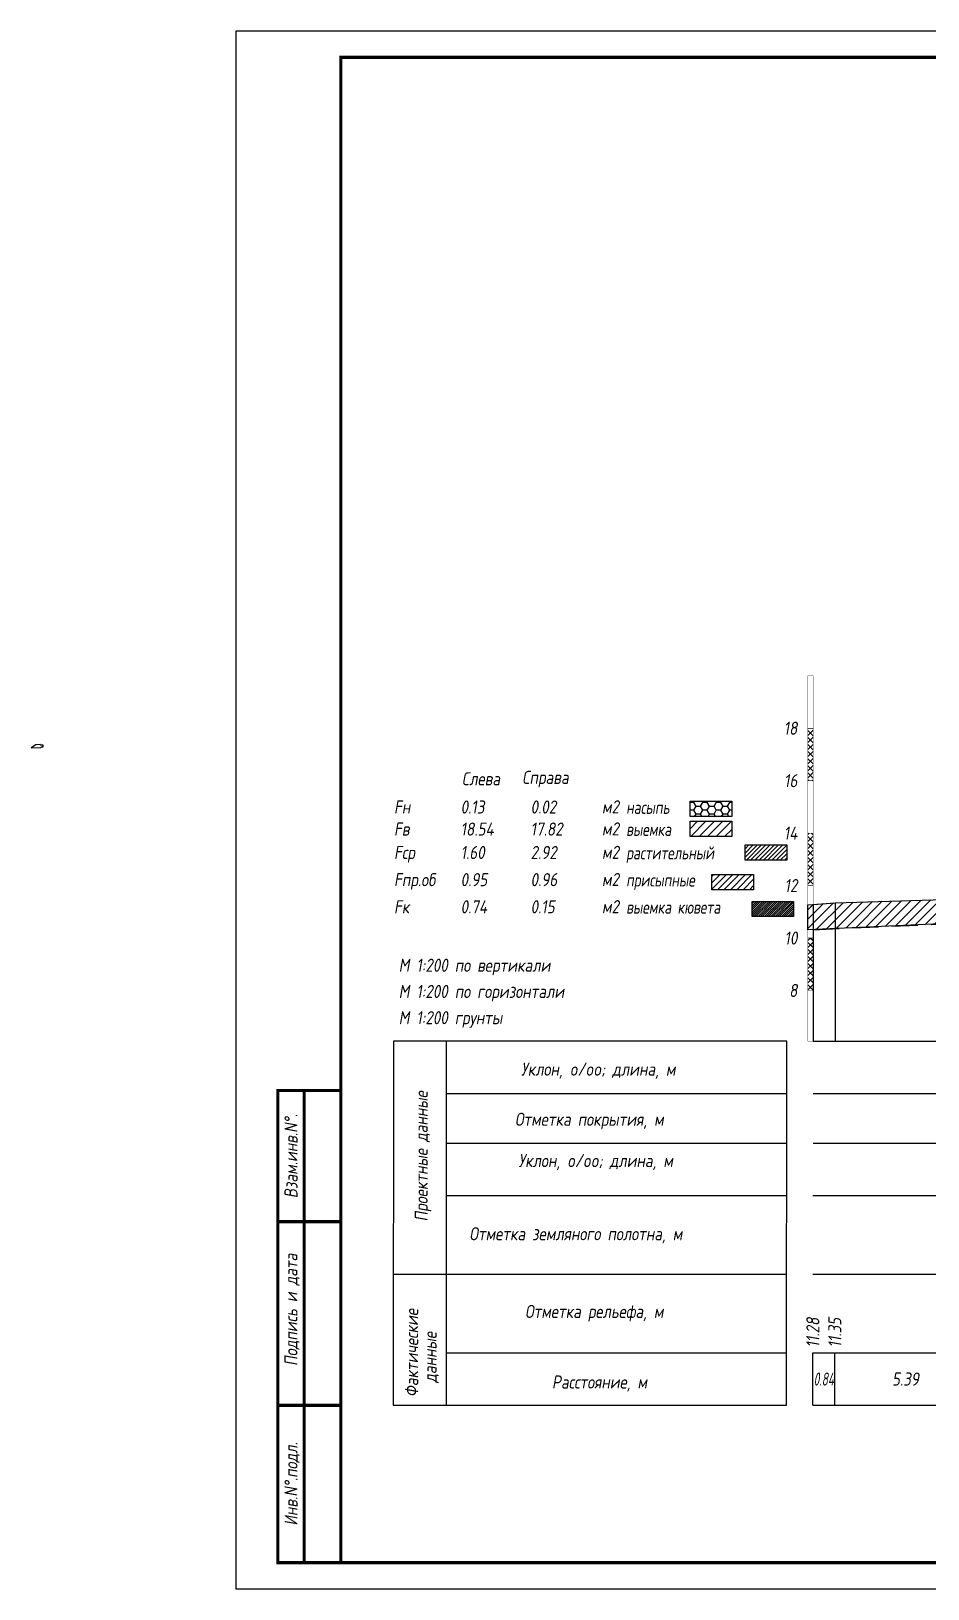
# Model space of a CAD drawing. Extents: x -717 to 1451, y -133302 to 233.
# Drawn here: x -69.1 to 101.9, y -105058.4 to -104761.4 of the extents above; entities that cross this region are included whole.
import ezdxf
from ezdxf.enums import TextEntityAlignment as Align

# ---------------------------------------------------------------- set-up
doc = ezdxf.new("R2010")
doc.units = 0
doc.linetypes.add('штриховая', pattern=[0.75, 0.5, -0.25])
for name, color, linetype in [('Зарамочное оформление', 7, 'Continuous'), ('Интерполированный поперечник', 2, 'Continuous'), ('Код_510', 7, 'Continuous'), ('Линейка абсолютных высот', 7, 'Continuous'), ('Объем выемки', 7, 'Continuous'), ('Объем кюветов', 7, 'Continuous'), ('Объем насыпи', 7, 'Continuous'), ('Объем присыпных обочин', 7, 'Continuous'), ('Объем срезки растительного слоя', 7, 'Continuous'), ('Объём_2650', 7, 'Continuous'), ('Таблица', 7, 'Continuous'), ('Черный поперечник', 3, 'Continuous')]:
    doc.layers.add(name, color=color, linetype=linetype)
for name, color, linetype, true_color in [('Контур_2570', 7, 'Continuous', 0x80ff00), ('Объём_2563', 7, 'Continuous', 0xff8000), ('Объём_2570', 7, 'Continuous', 0x80ff00), ('Объём_2600', 7, 'Continuous', 0x808000), ('Объём_2620', 2, 'Continuous', 0xffff00)]:
    doc.layers.add(name, color=color, linetype=linetype, true_color=true_color)
doc.styles.add('М', font='romand.shx', dxfattribs={"width": 0.8, "oblique": 10, "height": 2.5})
pattern_1 = [(45.0000013, (0, 0), (-0.6735192404, 0.673519211), []), (135.0000003, (0, 0), (-0.673519222, -0.67351923), [])]

# ---------------------------------------------------------------- blocks, each defined once
blk = doc.blocks.new('условные обозначения')
at = {"layer": 'Объём_2563'}
h = blk.add_hatch(dxfattribs=at)
h.set_pattern_fill('ANSI31', color=256, scale=0.3)
h.set_pattern_definition([(45, (-34.5, -100.5), (-0.673519, 0.673519), [])])
h.paths.add_polyline_path([(18.26, 7.53), (27.08, 7.53), (27.08, 4.62), (18.26, 4.62)])
at = {"layer": 'Объём_2570'}
h = blk.add_hatch(dxfattribs=at)
h.set_pattern_fill('ANSI31', color=3, scale=0.2)
h.set_pattern_definition([(45, (-32.9034, -100.5), (-0.4490128, 0.4490128), [])])
h.paths.add_polyline_path([(25.29, 13.16), (34.12, 13.16), (34.12, 10.25), (25.29, 10.25)])
at = {"layer": 'Объём_2600'}
h = blk.add_hatch(dxfattribs=at)
h.set_pattern_fill('ANSI31', color=6, scale=0.4)
h.set_pattern_definition([(45, (-34.5, -100.5), (-0.898026, 0.898026), [])])
h.paths.add_polyline_path([(13.63, 17.67), (22.46, 17.67), (22.46, 14.76), (13.63, 14.76)])
at = {"layer": 'Объём_2620'}
h = blk.add_hatch(dxfattribs=at)
h.set_pattern_fill('ANSI31', color=2, scale=0.1)
h.set_pattern_definition([(45, (-33.755, -100.5), (-0.2245064, 0.2245064), [])])
h.paths.add_polyline_path([(26.75, 2.41), (35.57, 2.41), (35.57, -0.5), (26.75, -0.5)])
at = {"layer": 'Объём_2650'}
h = blk.add_hatch(dxfattribs=at)
h.set_pattern_fill('HONEY', color=5, scale=0.3)
h.set_pattern_definition([(0, (-34.5, -100.5), (1.42875, 0.824889), [0.9525, -1.905]), (120, (-34.5, -100.5), (-1.42875, 0.824889), [0.9525, -1.905]), (60, (-34.5, -100.5), (3e-09, 1.6497784), [-1.905, 0.9525])])
h.paths.add_polyline_path([(13.63, 21.49), (22.46, 21.49), (22.46, 18.58), (13.63, 18.58)])
at = {"layer": 'Объём_2563'}
blk.add_lwpolyline([(18.26, 7.53), (27.08, 7.53), (27.08, 4.62), (18.26, 4.62)], close=True, dxfattribs=at)
at = {"layer": 'Объём_2620', "color": 2}
blk.add_lwpolyline([(26.75, 2.41), (35.57, 2.41), (35.57, -0.5), (26.75, -0.5)], close=True, dxfattribs=at)
at = {"layer": 'Объём_2650', "color": 5}
blk.add_lwpolyline([(13.63, 21.49), (22.46, 21.49), (22.46, 18.58), (13.63, 18.58)], close=True, dxfattribs=at)
at = {"layer": 'Объём_2650', "color": 6}
blk.add_lwpolyline([(13.63, 17.67), (22.46, 17.67), (22.46, 14.76), (13.63, 14.76)], close=True, dxfattribs=at)
at = {"layer": 'Объём_2650', "color": 3}
blk.add_lwpolyline([(25.29, 13.16), (34.12, 13.16), (34.12, 10.25), (25.29, 10.25)], close=True, dxfattribs=at)
at = {"layer": 'Объем насыпи', "color": 1, "style": 'М', "oblique": 10, "width": 0.8}
for s, p in [('насыпь', (0.09, 19.09)), ('выемка', (0.09, 14.89)), ('растительный', (0.09, 10.42)), ('присыпные', (0.09, 5.24)), ('выемка кювета', (0.09, 0.06))]:
    blk.add_text(s, height=2.5, dxfattribs=at).set_placement(p)

msp = doc.modelspace()

# ---------------------------------------------------------------- hatches: boundary and pattern name
at = {"layer": 'Линейка абсолютных высот'}
h = msp.add_hatch(dxfattribs=at)
h.set_pattern_fill('ANSI37', scale=0.3, style=0)
h.set_pattern_definition(pattern_1)
h.paths.add_polyline_path([(80, -104904.332), (80, -104894.332), (79, -104894.332), (79, -104904.332)])
h = msp.add_hatch(dxfattribs=at)
h.set_pattern_fill('ANSI37', scale=0.3, style=0)
h.set_pattern_definition(pattern_1)
h.paths.add_polyline_path([(80, -104924.332), (80, -104914.332), (79, -104914.332), (79, -104924.332)])
h = msp.add_hatch(dxfattribs=at)
h.set_pattern_fill('ANSI37', scale=0.3, style=0)
h.set_pattern_definition(pattern_1)
h.paths.add_polyline_path([(80, -104944.332), (80, -104934.332), (79, -104934.332), (79, -104944.332)])
at = {"layer": 'Объём_2600'}
h = msp.add_hatch(dxfattribs=at)
h.set_pattern_fill('ANSI31', color=6, scale=0.4)
h.paths.add_polyline_path([(114.345, -104930.148), (112.656, -104931.274), (79, -104932.801), (79, -104928.002), (84.19, -104927.59), (111.15, -104926.815), (112.125, -104928.011), (114.011, -104930.152)])

# ---------------------------------------------------------------- linework, layer by layer
at = {"layer": 'Интерполированный поперечник', "linetype": 'штриховая', "ltscale": 10, "flags": 128}
msp.add_lwpolyline([(80, -104932.756), (326.035, -104921.594)], dxfattribs=at)
at = {"layer": 'Код_510'}
for p, q in [((79.946, -105023.421), (79.946, -105013.421)), ((84.136, -105023.421), (84.136, -105013.421))]:
    msp.add_line(p, q, dxfattribs=at)
at = {"layer": 'Контур_2570', "flags": 128}
msp.add_lwpolyline([(80, -104927.922), (84.19, -104927.59), (111.15, -104926.815)], dxfattribs=at)
at = {"layer": 'Линейка абсолютных высот', "color": 7, "const_width": 0.1, "flags": 128}
for points in [[(80, -104894.332), (80, -104884.332), (79, -104884.332), (79, -104894.332), (80, -104894.332)], [(80, -104904.332), (80, -104894.332), (79, -104894.332), (79, -104904.332), (80, -104904.332)], [(80, -104914.332), (80, -104904.332), (79, -104904.332), (79, -104914.332), (80, -104914.332)], [(80, -104924.332), (80, -104914.332), (79, -104914.332), (79, -104924.332), (80, -104924.332)], [(80, -104934.332), (80, -104924.332), (79, -104924.332), (79, -104934.332), (80, -104934.332)], [(80, -104944.332), (80, -104934.332), (79, -104934.332), (79, -104944.332), (80, -104944.332)], [(80, -104954), (80, -104944.332), (79, -104944.332), (79, -104954), (80, -104954)]]:
    msp.add_lwpolyline(points, dxfattribs=at)
at = {"layer": 'Объём_2563', "color": 250, "flags": 128}
msp.add_lwpolyline([(-67.1, -104897.852), (-66.8, -104897.846), (-66.8, -104897.577), (-67.3, -104897.577), (-67.3, -104897.436), (-68.2, -104897.472), (-69.1, -104898.072), (-67.284, -104898.036), (-67.1, -104897.852)], dxfattribs=at)
at = {"layer": 'Объём_2650', "color": 6, "flags": 128}
msp.add_lwpolyline([(114.345, -104930.148), (112.656, -104931.274), (79, -104932.801), (79, -104932.801), (79, -104928.002), (79, -104928.002), (84.19, -104927.59), (111.15, -104926.815), (112.125, -104928.011), (114.011, -104930.152), (114.345, -104930.148), (114.345, -104930.148)], dxfattribs=at)
at = {"layer": 'Таблица'}
for p, q in [((80, -104954), (343.342, -104954)), ((80, -104964), (343.342, -104964)), ((80, -104973.421), (343.342, -104973.421)), ((79.946, -104983.421), (343.288, -104983.421)), ((79.946, -104998.421), (343.288, -104998.421)), ((79.946, -105013.421), (343.288, -105013.421)), ((79.946, -105023.421), (343.288, -105023.421))]:
    msp.add_line(p, q, dxfattribs=at)
at = {"layer": 'Таблица', "linetype": 'Continuous', "flags": 128}
for points in [[(0, -104954), (-0.054, -105023.421)], [(75, -104954), (0, -104954)], [(10, -104954), (10, -105023.421)], [(74.946, -105023.421), (75, -104954)], [(10, -104964), (75, -104964)], [(10, -104973.421), (75, -104973.421)], [(9.946, -104983.421), (74.946, -104983.421)], [(-0.054, -104998.421), (74.946, -104998.421)], [(9.946, -105013.421), (74.946, -105013.421)], [(-0.054, -105023.421), (74.946, -105023.421)]]:
    msp.add_lwpolyline(points, dxfattribs=at)
at = {"layer": 'Черный поперечник', "color": 7}
for p, q in [((80, -104927.922), (80, -104954)), ((84.19, -104927.59), (84.19, -104954))]:
    msp.add_line(p, q, dxfattribs=at)
at = {"layer": 'Черный поперечник', "flags": 128}
msp.add_lwpolyline([(80, -104927.922), (84.19, -104927.59), (111.15, -104926.815)], dxfattribs=at)

# ---------------------------------------------------------------- block references
at = {"layer": 'Объём_2570', "xscale": 0.9}
msp.add_blockref('условные обозначения', (44.274, -104929.752), dxfattribs=at)

# ---------------------------------------------------------------- texts
at = {"style": 'М', "oblique": 10, "width": 0.8}
msp.add_text('М 1:200 грунты', height=2.5, dxfattribs=at).set_placement((0.973, -104950.769))
at = {"layer": 'Код_510', "style": 'М', "oblique": 10, "width": 0.8}
for s, p in [('11.28', (79.946, -105012.421)), ('11.35', (84.136, -105012.421))]:
    msp.add_text(s, height=2.5, rotation=90, dxfattribs=at).set_placement(p, align=Align.MIDDLE_LEFT)
at = {"layer": 'Код_510', "style": 'М', "oblique": 10}
for s, width, p in [('0.84', 0.6, (82.041, -105018.421)), ('5.39', 0.8, (97.616, -105018.421))]:
    msp.add_text(s, height=2.5, dxfattribs=dict(at, width=width)).set_placement(p, align=Align.MIDDLE_CENTER)
at = {"layer": 'Линейка абсолютных высот', "style": 'М', "oblique": 10, "width": 0.8}
for s, p in [('18', (77, -104894.332)), ('16', (77, -104904.332)), ('14', (77, -104914.332)), ('12', (77, -104924.332)), ('10', (77, -104934.332)), ('8', (77, -104944.332))]:
    msp.add_text(s, height=2.5, dxfattribs=at).set_placement(p, align=Align.MIDDLE_RIGHT)
at = {"layer": 'Объем выемки', "style": 'М', "oblique": 10, "width": 0.8}
for s, p in [('м2', (39.731, -104914.773)), ('Fв', (0.085, -104914.806)), ('18.54', (12.785, -104914.806)), ('17.82', (26.126, -104914.806))]:
    msp.add_text(s, height=2.5, dxfattribs=at).set_placement(p)
at = {"layer": 'Объем кюветов', "style": 'М', "oblique": 10, "width": 0.8}
for s, p in [('Fк', (0.085, -104929.631)), ('0.74', (12.785, -104929.631)), ('м2', (39.731, -104929.598)), ('0.15', (26.126, -104929.631))]:
    msp.add_text(s, height=2.5, dxfattribs=at).set_placement(p)
at = {"layer": 'Объем насыпи', "style": 'М', "oblique": 10, "width": 0.8}
for s, p in [('Слева', (13.029, -104905.22)), ('Справа', (24.522, -104904.953)), ('Fн', (0.085, -104910.601)), ('0.13', (12.785, -104910.601)), ('0.02', (26.126, -104910.601)), ('м2', (39.731, -104910.568))]:
    msp.add_text(s, height=2.5, dxfattribs=at).set_placement(p)
at = {"layer": 'Объем присыпных обочин', "style": 'М', "oblique": 10, "width": 0.8}
for s, p in [('Fпр.об', (0.085, -104924.453)), ('0.95', (12.785, -104924.453)), ('0.96', (26.126, -104924.453)), ('м2', (39.731, -104924.419))]:
    msp.add_text(s, height=2.5, dxfattribs=at).set_placement(p)
at = {"layer": 'Объем срезки растительного слоя', "style": 'М', "oblique": 10, "width": 0.8}
for s, p in [('Fср', (0.085, -104919.274)), ('1.60', (12.785, -104919.274)), ('2.92', (26.126, -104919.274)), ('м2', (39.731, -104919.24))]:
    msp.add_text(s, height=2.5, dxfattribs=at).set_placement(p)
at = {"layer": 'Таблица', "style": 'М', "oblique": 10, "width": 0.8}
for s, p in [('М 1:200 по вертикали', (0.973, -104940.769)), ('М 1:200 по горизонтали', (0.973, -104945.769)), ('Уклон, o/oo; длина, м', (24.315, -104960.584)), ('Отметка покрытия, м', (23.148, -104970.139)), ('Уклон, o/oo; длина, м', (23.824, -104978.017)), ('Отметка земляного полотна, м', (14.462, -104991.965)), ('Отметка рельефа, м', (25.077, -105006.777)), ('Расстояние, м', (30.202, -105020.23))]:
    msp.add_text(s, height=2.5, dxfattribs=at).set_placement(p)
for s, p in [('Проектные данные ', (6.519, -104988.385)), ('Фактические ', (4.698, -105021.84)), ('данные', (8.204, -105019.135))]:
    msp.add_text(s, height=2.5, rotation=90, dxfattribs=at).set_placement(p)

# ---------------------------------------------------------------- wipeouts: each hides what was drawn before it
msp.add_wipeout([(-10.054, -104963.421), (-22.054, -104963.421), (-22.054, -105053.421), (-10.054, -105053.421)]).dxf.layer = 'Зарамочное оформление'

# ---------------------------------------------------------------- next in the draw order: linework, layer by layer
at = {"flags": 128}
msp.add_lwpolyline([(-30.054, -105058.421), (389.946, -105058.421), (389.946, -104761.421), (-30.054, -104761.421)], close=True, dxfattribs=at)
at = {"const_width": 0.6, "flags": 128}
msp.add_lwpolyline([(-10.054, -105053.421), (384.946, -105053.421), (384.946, -104766.421), (-10.054, -104766.421)], close=True, dxfattribs=at)
at = {"layer": 'Зарамочное оформление', "linetype": 'Continuous', "lineweight": -3, "const_width": 0.6, "flags": 128}
for points in [[(-10.054, -105053.421), (-22.054, -105053.421), (-22.054, -104963.421), (-10.054, -104963.421)], [(-17.054, -105053.421), (-17.054, -104963.421)], [(-22.054, -104988.421), (-10.054, -104988.421)], [(-22.054, -105023.421), (-10.054, -105023.421)]]:
    msp.add_lwpolyline(points, dxfattribs=at)

# ---------------------------------------------------------------- next in the draw order: texts
at = {"layer": 'Зарамочное оформление', "lineweight": 15, "style": 'М', "oblique": 10, "width": 0.8}
for s, p in [('Взам.инв.N%%d.', (-19.554, -104975.921)), ('Подпись и дата', (-19.572, -105005.227)), ('Инв.N%%d.подл.', (-19.554, -105038.421))]:
    msp.add_text(s, height=2.5, rotation=90, dxfattribs=at).set_placement(p, align=Align.MIDDLE_CENTER)

doc.saveas('drawing.dxf')
